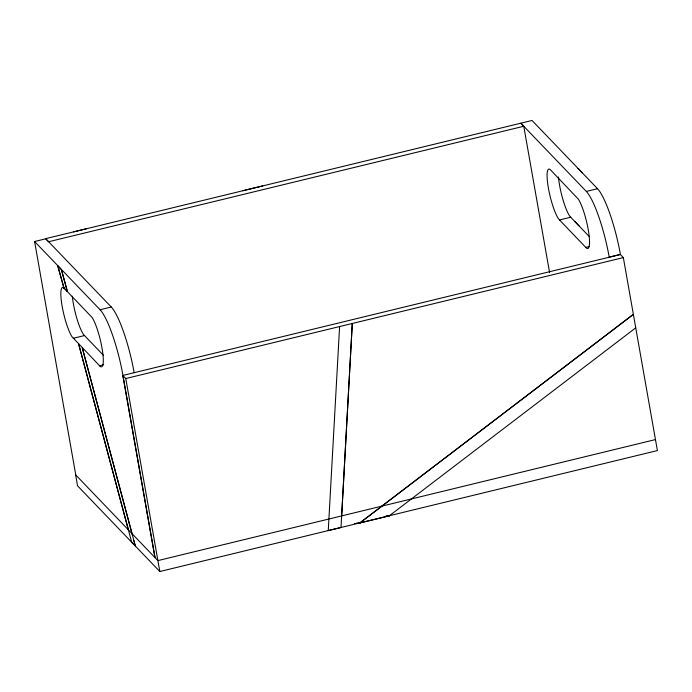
<?xml version="1.0" encoding="UTF-8"?>
<svg xmlns="http://www.w3.org/2000/svg" width="692" height="692" viewBox="0 0 692 692"><rect width="100%" height="100%" fill="white"/><g stroke="black" fill="none" stroke-linecap="round" stroke-linejoin="round"><path stroke-width="1.04" d="M328.259 530.626L339.59 326.659M341.666 516.024L352.289 323.484L341 527.529M385.954 516.102L389.198 515.895L359.736 523.014L633.379 314.358L359.762 523.048L354.39 523.602M635.758 327.835L389.198 515.895L385.98 516.223M262.735 185.897L243.048 190.681M75.757 474.902L34.6 241.517L45.793 238.792L111.291 307.014A54.798 10.57 76.3 0 1 134.161 372.737M523.775 126.255L48.587 241.75L45.62 238.671L532.036 120.477L597.525 188.7A54.798 10.57 76.3 0 1 620.395 254.422L609.202 257.147A54.798 10.57 76.3 0 0 586.332 191.424L520.834 123.202L523.775 126.255L549.604 272.674M57.765 265.806L63.975 287.889A26.746 5.155 76.3 0 0 61.934 305.051A26.746 5.155 76.3 0 0 72.011 336.745L100.158 366.353A26.746 5.155 76.3 0 0 102.208 349.192A26.746 5.155 76.3 0 0 92.131 317.498L63.854 287.924L57.765 265.806L61.398 269.586L67.349 291.401L61.398 269.586M63.854 287.924L67.349 291.401M577.993 168.364L582.24 172.784M586.332 191.424L597.525 188.7M34.6 241.517L100.089 309.739L111.291 307.014M559.525 219.961L586.392 248.039A26.746 5.155 76.3 0 0 588.442 230.877A26.746 5.155 76.3 0 0 578.365 199.184L550.218 169.575A26.746 5.155 76.3 0 0 548.168 186.736A26.746 5.155 76.3 0 0 558.245 218.43L559.525 219.961L570.718 217.245L589.004 236.292M73.291 338.276L84.485 335.559L103.497 355.368M575 221.7L579.247 226.12M585.856 247.39L588.909 246.646M103.688 364.719L99.639 365.808M154.913 557.527L122.804 375.453L620.387 254.509L623.345 257.597L657.4 450.578L159.826 571.523L77.547 485.81L75.61 474.816L157.871 560.615L655.462 439.584M122.804 375.453L125.771 378.541L623.345 257.597M131.67 542.139L78.646 344.019L128.331 529.622M356.518 523.256L359.762 523.048M86.336 228.775L73.577 231.881M570.718 217.245L569.438 215.705A26.746 5.155 76.3 0 1 558.47 176.988M63.975 287.889L64.52 288.538M84.485 335.559L83.204 334.02A26.746 5.155 76.3 0 1 72.314 296.237M132.241 534.449L82.279 347.799L135.303 545.919L133.911 540.703M340.966 527.494L328.198 530.6M125.771 378.541L159.826 571.523M155.069 557.527L122.96 375.462A54.798 10.57 76.3 0 0 100.089 309.739M135.156 545.832L131.523 542.044"/></g></svg>
